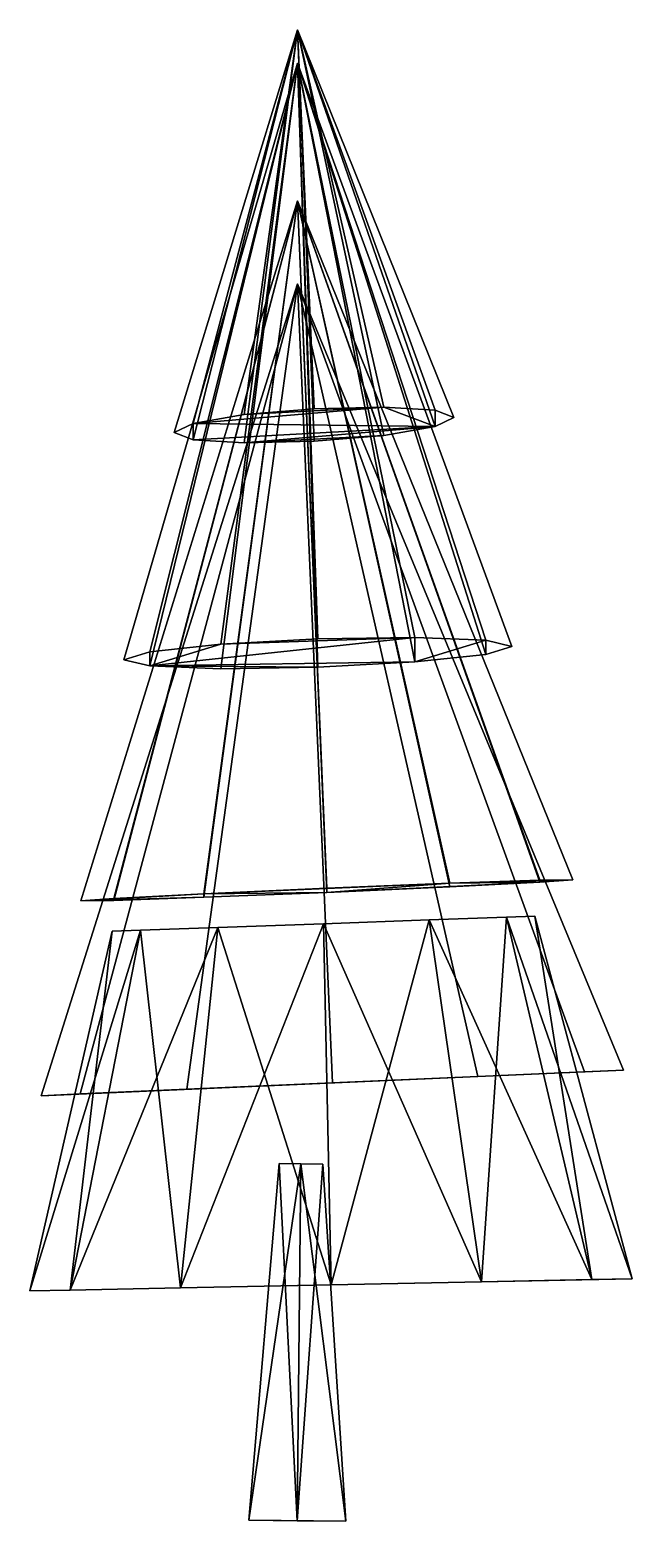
# Model space of a CAD drawing. Extents: x -192 to 240, y 0 to 1071.
import ezdxf

# ---------------------------------------------------------------- set-up
doc = ezdxf.new("R2010")
doc.units = 0
for name, color, linetype in [('bark', 250, 'CONTINUOUS'), ('leaf', 250, 'CONTINUOUS'), ('leaf_2', 250, 'CONTINUOUS'), ('leaf_3', 250, 'CONTINUOUS'), ('leaf_4', 250, 'CONTINUOUS'), ('leaf_5', 250, 'CONTINUOUS')]:
    doc.layers.add(name, color=color, linetype=linetype)

msp = doc.modelspace()

# ---------------------------------------------------------------- meshes
at = {"layer": 'bark'}
mesh = msp.add_polyface(dxfattribs=at)
corners = [(0.000004, 0, 40.238996), (-34.846254, 0.347969, 20.119501), (-34.846257, 0.347969, -20.119495), (-0.000004, 0, -40.238996), (34.846254, -0.347969, -20.119501), (34.846257, -0.347969, 20.119495), (2.5592, 256.282885, 18.107548), (-13.121616, 256.439471, 9.053775), (-13.121618, 256.439471, -9.053773), (2.559196, 256.282885, -18.107548), (18.240012, 256.126299, -9.053775), (18.240014, 256.126299, 9.053773)]
mesh.append_faces([[corners[k] for k in face] for face in [(0, 1, 7), (1, 2, 8), (2, 3, 9), (3, 4, 10), (4, 5, 11), (5, 0, 6), (5, 4, 1), (5, 1, 0), (4, 3, 2), (4, 2, 1), (6, 7, 10), (6, 10, 11), (7, 8, 10), (8, 9, 10), (0, 7, 6), (1, 8, 7), (2, 9, 8), (3, 10, 9), (4, 11, 10), (5, 6, 11)]])
at = {"layer": 'leaf'}
mesh = msp.add_polyface(dxfattribs=at)
corners = [(-38.121189, 794.298796, 84.618062), (-74.845389, 788.016038, 48.324279), (-88.287382, 781.425594, -1.487944), (-74.845398, 776.29337, -51.47146), (-38.121204, 773.994541, -88.233228), (62.211167, 779.436689, -88.872508), (98.935367, 785.719448, -52.578725), (112.37736, 792.309892, -2.766503), (98.935376, 797.442116, 47.217014), (62.211182, 799.740945, 83.978782), (0.04946, 1070.65173, -34.897936), (12.044998, 798.59041, 97.668515), (12.04498, 775.145075, -101.922962)]
mesh.append_faces([[corners[k] for k in face] for face in [(11, 0, 10), (0, 1, 10), (1, 2, 10), (2, 3, 10), (3, 4, 10), (4, 12, 10), (12, 5, 10), (5, 6, 10), (6, 7, 10), (7, 8, 10), (8, 9, 10), (9, 11, 10), (9, 8, 6), (9, 6, 1), (9, 1, 0), (9, 0, 11), (8, 7, 6), (6, 5, 4), (6, 4, 3), (6, 3, 1), (5, 12, 4), (3, 2, 1)]])
at = {"layer": 'leaf_2'}
mesh = msp.add_polyface(dxfattribs=at)
corners = [(-54.917504, 629.526194, 123.227209), (-105.903107, 624.037434, 72.476755), (-124.565129, 618.295949, 3.02151), (-105.903095, 613.840164, -66.52805), (14.730155, 612.896979, -136.335282), (84.377789, 616.662304, -117.888162), (135.363392, 622.151064, -67.137709), (135.36338, 632.348335, 71.867096), (84.377767, 634.324495, 122.875222), (0.060485, 1046.676781, -28.404121), (14.73013, 633.29152, 141.674328), (-54.917482, 611.864004, -117.536176), (154.025413, 627.89255, 2.317536)]
mesh.append_faces([[corners[k] for k in face] for face in [(10, 0, 9), (0, 1, 9), (1, 2, 9), (2, 3, 9), (3, 11, 9), (11, 4, 9), (4, 5, 9), (5, 6, 9), (6, 12, 9), (12, 7, 9), (7, 8, 9), (8, 10, 9), (8, 7, 5), (8, 5, 3), (8, 3, 0), (8, 0, 10), (7, 12, 6), (7, 6, 5), (5, 4, 3), (4, 11, 3), (3, 2, 1), (3, 1, 0)]])
at = {"layer": 'leaf_3'}
mesh = msp.add_polyface(dxfattribs=at)
corners = [(21.270681, 454.224167, 176.27445), (-67.017379, 450.247295, 152.628803), (-131.648725, 446.936511, 87.963963), (-155.305439, 445.178937, -0.393179), (-131.648725, 445.445514, -88.767397), (21.270681, 451.242174, -177.188271), (109.558741, 455.219046, -153.542624), (174.190087, 458.52983, -88.877783), (197.846802, 460.287404, -0.520642), (174.190087, 460.020827, 87.853577), (109.558741, 457.801528, 152.565072), (0.087342, 947.847029, -4.633946), (-67.017379, 447.664813, -153.478892)]
mesh.append_faces([[corners[k] for k in face] for face in [(0, 1, 11), (1, 2, 11), (2, 3, 11), (3, 4, 11), (4, 12, 11), (12, 5, 11), (5, 6, 11), (6, 7, 11), (7, 8, 11), (8, 9, 11), (9, 10, 11), (10, 0, 11), (10, 9, 8), (10, 8, 7), (10, 7, 5), (10, 5, 1), (10, 1, 0), (7, 6, 5), (5, 12, 1), (12, 4, 3), (12, 3, 1), (3, 2, 1)]])
at = {"layer": 'leaf_4'}
mesh = msp.add_polyface(dxfattribs=at)
corners = [(-79.316086, 309.778102, 181.157201), (-155.809183, 306.43679, 104.591148), (-183.807593, 305.213785, -0.000018), (-155.809165, 306.43679, -104.59118), (25.175473, 314.342421, -209.182328), (129.666994, 318.906739, -181.157201), (206.160092, 322.248051, -104.591148), (206.160073, 322.248051, 104.59118), (129.666962, 318.906738, 181.157219), (0.103376, 888.320775), (25.175436, 314.34242, 209.182328), (-79.316054, 309.778103, -181.157219), (234.158502, 323.471056, 0.000018)]
mesh.append_faces([[corners[k] for k in face] for face in [(10, 0, 9), (0, 1, 9), (1, 2, 9), (2, 3, 9), (3, 11, 9), (11, 4, 9), (4, 5, 9), (5, 6, 9), (6, 12, 9), (12, 7, 9), (7, 8, 9), (8, 10, 9), (8, 7, 12), (8, 12, 5), (8, 5, 3), (8, 3, 2), (8, 2, 0), (8, 0, 10), (12, 6, 5), (5, 4, 3), (4, 11, 3), (2, 1, 0)]])
at = {"layer": 'leaf_5'}
mesh = msp.add_polyface(dxfattribs=at)
corners = [(-192.045221, 165.085423), (-83.919027, 167.23202, -187.316965), (24.207168, 169.378618, -216.295), (132.333362, 171.525215, -187.316965), (211.48723, 173.096633, -108.1475), (240.459556, 173.671812), (211.48723, 173.096634, 108.1475), (132.333362, 171.525215, 187.316965), (-83.919027, 167.232021, 187.316965), (-132.958437, 423.309268), (-112.620674, 424.031875, -75.949459), (-57.056872, 426.006075, -131.548323), (18.844694, 428.702881, -151.898919), (94.746259, 431.399688, -131.548323), (150.310061, 433.373888, -75.949459), (170.647825, 434.096495), (150.310061, 433.373888, 75.949459), (94.746259, 431.399688, 131.548323), (18.844694, 428.702881, 151.898919), (-57.056872, 426.006075, 131.548323), (-112.620674, 424.031875, 75.949459), (-163.072894, 165.660602, -108.1475), (24.207168, 169.378618, 216.295), (-163.072894, 165.660602, 108.1475)]
mesh.append_faces([[corners[k] for k in face] for face in [(0, 21, 10), (21, 1, 11), (1, 2, 12), (2, 3, 13), (3, 4, 14), (4, 5, 15), (5, 6, 16), (6, 7, 17), (7, 22, 18), (22, 8, 19), (8, 23, 20), (23, 0, 9), (23, 1, 21), (23, 21, 0), (23, 8, 1), (8, 7, 1), (8, 22, 7), (7, 6, 3), (7, 3, 1), (6, 5, 3), (5, 4, 3), (3, 2, 1), (0, 10, 9), (21, 11, 10), (1, 12, 11), (2, 13, 12), (3, 14, 13), (4, 15, 14), (5, 16, 15), (6, 17, 16), (7, 18, 17), (22, 19, 18), (8, 20, 19), (23, 9, 20)]])

doc.saveas('drawing.dxf')
